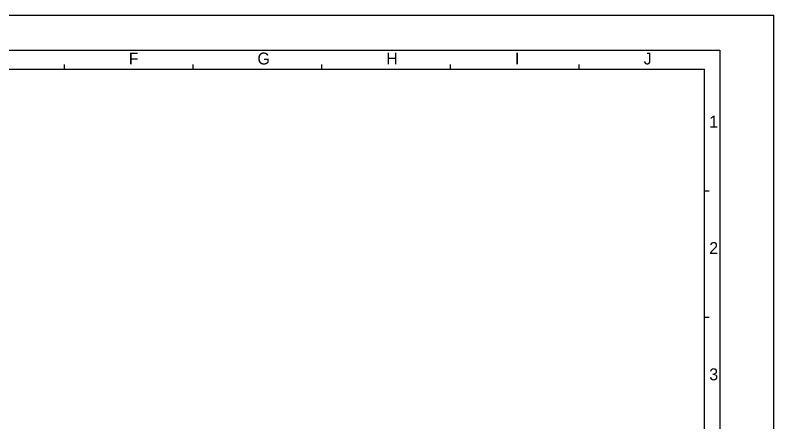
# Model space of a CAD drawing. Header units: millimetres. Extents: x 0 to 594, y 0 to 420.
# Drawn here: x 275.8 to 594, y 249 to 420 of the extents above; entities that cross this region are included whole.
import ezdxf

# ---------------------------------------------------------------- set-up
doc = ezdxf.new("R2010")
doc.units = ezdxf.units.MM
doc.header["$LTSCALE"] = 32.67
doc.layers.get('0').update_dxf_attribs({"linetype": 'CONTINUOUS'})
doc.styles.add('TEXTSTYLE_2', font='txt')

msp = doc.modelspace()

# ---------------------------------------------------------------- linework, layer by layer
at = {"color": 7, "linetype": 'CONTINUOUS'}
for p, q in [((0, 420), (594, 420)), ((594, 0), (594, 420)), ((20.422, 405.309), (571.422, 405.309)), ((571.422, 405.309), (571.422, 20.309)), ((296.422, 397.309), (296.422, 399.309)), ((350.422, 397.309), (350.422, 399.309)), ((404.422, 397.309), (404.422, 399.309)), ((458.422, 397.309), (458.422, 399.309)), ((512.422, 397.309), (512.422, 399.309)), ((26.422, 397.309), (564.922, 397.309)), ((564.922, 28.309), (564.922, 397.309)), ((564.922, 346.309), (566.922, 346.309)), ((564.922, 293.309), (566.922, 293.309))]:
    msp.add_line(p, q, dxfattribs=at)

# ---------------------------------------------------------------- texts
at = {"color": 7, "linetype": 'CONTINUOUS', "char_height": 5, "width": 5, "attachment_point": 1, "line_spacing_factor": 0.9, "style": 'TEXTSTYLE_2'}
for s, insert in [('F', (323.422, 404.309)), ('G', (377.422, 404.309)), ('H', (431.422, 404.309)), ('I', (485.422, 404.309)), ('J', (539.422, 404.309)), ('1', (566.922, 377.809)), ('2', (566.922, 324.809)), ('3', (566.922, 271.809))]:
    msp.add_mtext(s, dxfattribs=dict(at, insert=insert))

doc.saveas('drawing.dxf')
